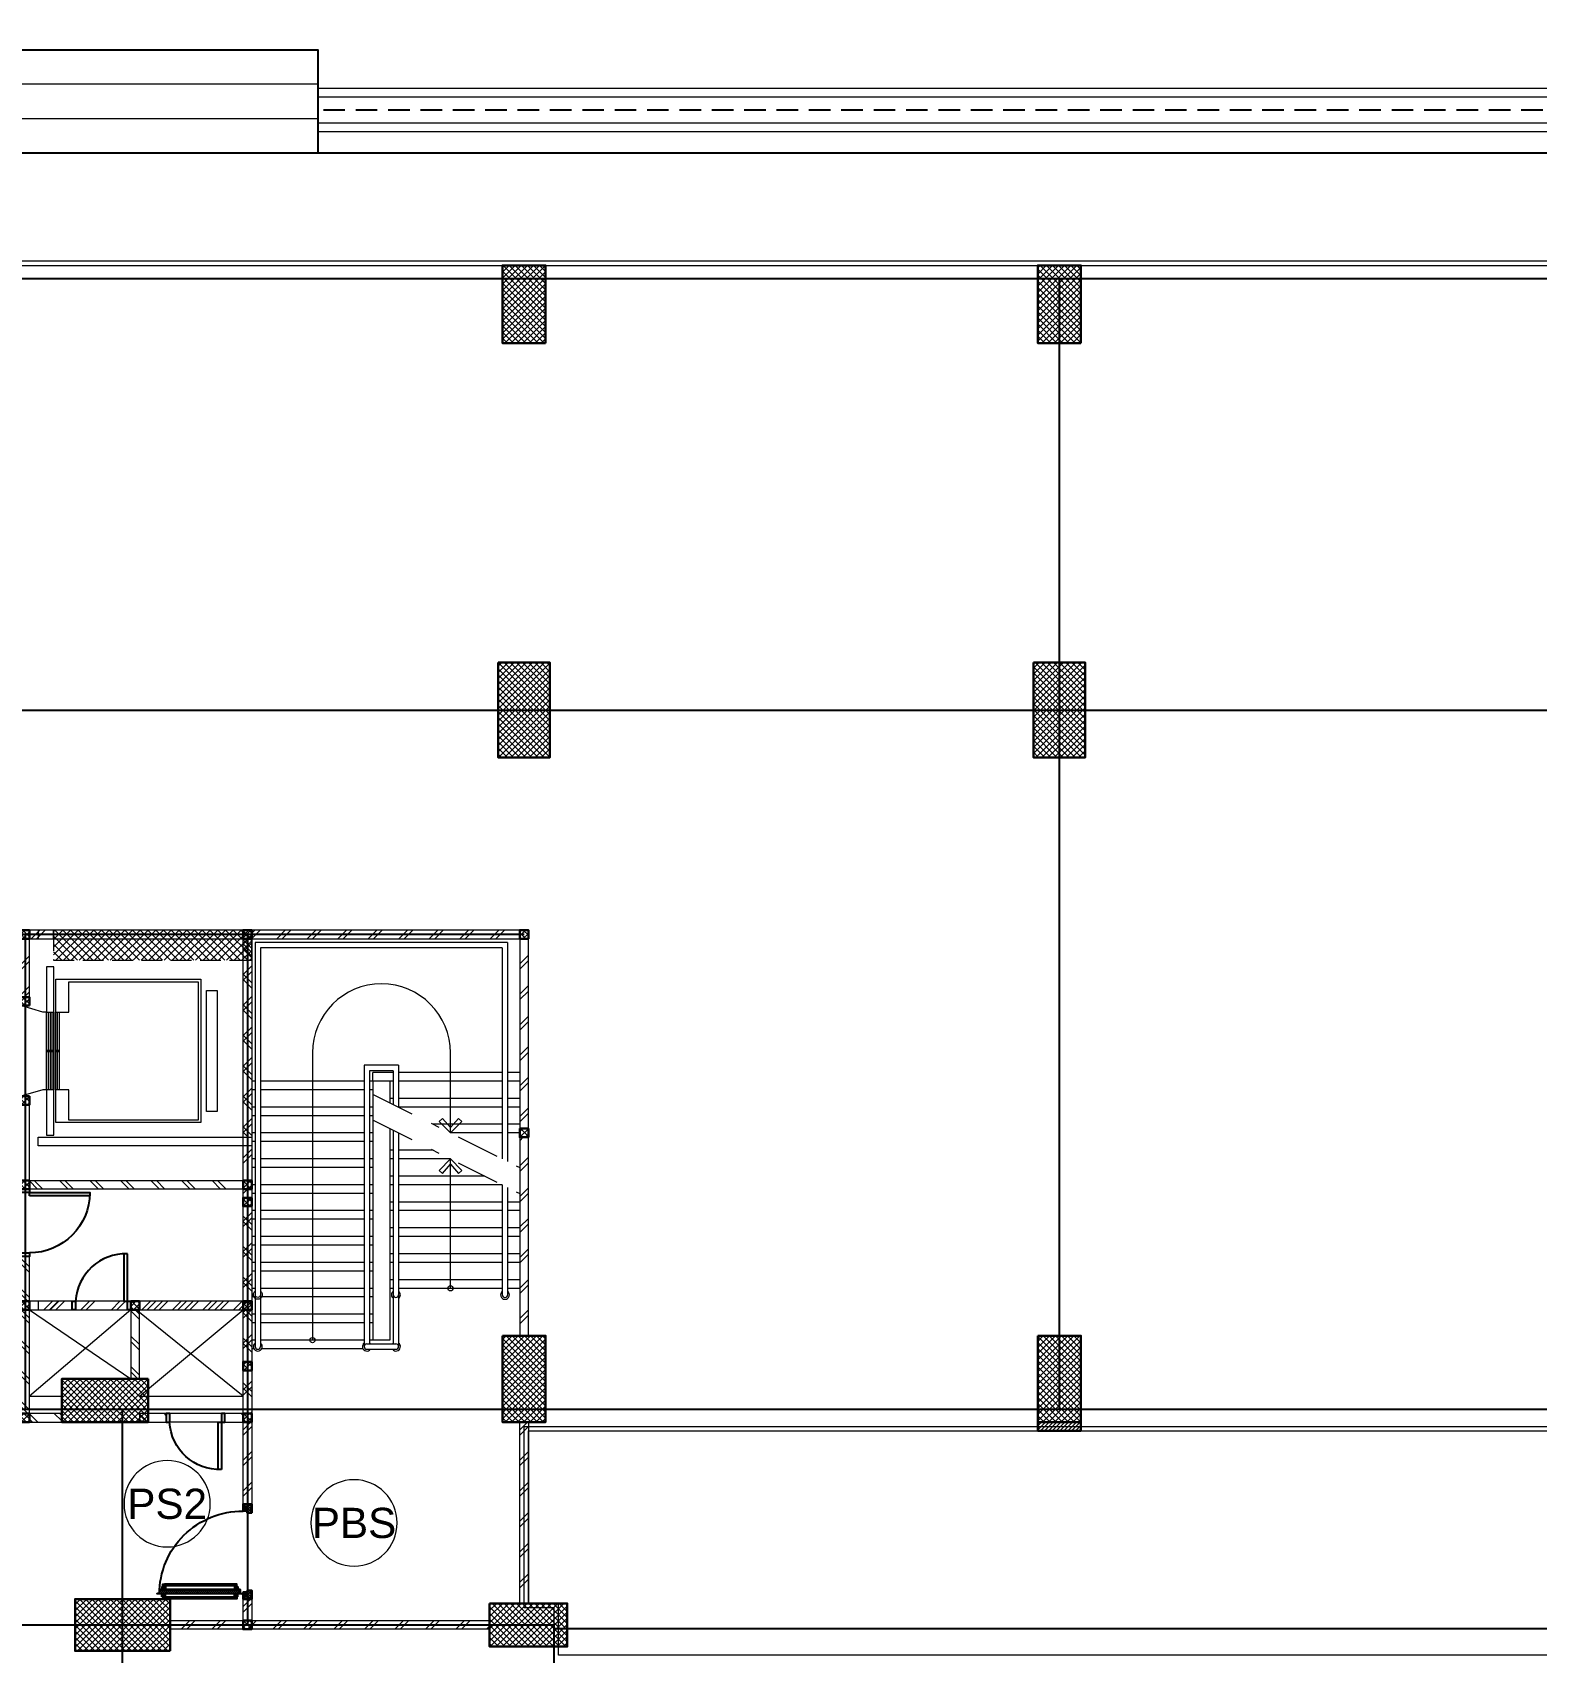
# Model space of a CAD drawing. Header units: millimetres. Extents: x -108 to 357, y -17 to 192.
# Drawn here: x 30.5 to 47.93, y 40.08 to 58.85 of the extents above; entities that cross this region are included whole.
import ezdxf
from ezdxf.enums import TextEntityAlignment as Align

# ---------------------------------------------------------------- set-up
doc = ezdxf.new("R2010")
doc.units = ezdxf.units.MM
for name, pattern in [('$0$HIDDEN', [0.375, 0.25, -0.125]), ('ACAD_ISO02W100', [15, 12, -3]), ('DASHDOT', [1, 0.5, -0.25, 0, -0.25])]:
    doc.linetypes.add(name, pattern=pattern)
doc.layers.get('defpoints').update_dxf_attribs({"color": 1})
for name, color, linetype in [('AR_BETON', 150, 'Continuous'), ('HID', 1, 'Continuous'), ('Kusen', 30, 'Continuous'), ('STL', 6, 'Continuous')]:
    doc.layers.add(name, color=color, linetype=linetype)
for name, color, linetype, lineweight in [('ars', 11, 'Continuous', 0), ('ars @ 1', 11, 'Continuous', 0), ('ARSIR', 31, 'Continuous', 5), ('KOL', 1, 'Continuous', 30), ('KOLOM', 4, 'Continuous', 9), ('lan', 7, 'Continuous', 15), ('LIFT', 15, 'Continuous', 15), ('NOT', 7, 'Continuous', 20), ('SANITAIR', 15, 'Continuous', 9), ('Stair', 7, 'Continuous', 15), ('tem', 5, 'Continuous', 20), ('u', 6, 'Continuous', 20)]:
    doc.layers.add(name, color=color, linetype=linetype, lineweight=lineweight)
doc.layers.add('as', color=1, linetype='Continuous', plot=False)
doc.layers.add('POLYLINE TPAK', color=4, linetype='Continuous', lineweight=20, plot=False)
doc.styles.add('S', font='simplex', dxfattribs={"width": 0.75})
doc.styles.get("Standard").update_dxf_attribs({"font": 'arial.ttf'})
pattern_1 = [(45, (0, -5), (-0.03535534, 0.03535534), []), (135, (0, -5), (-0.03535534, -0.03535534), [])]
pattern_2 = [(45, (-37.6125, 3.035), (-0.1767767, 0.1767767), []), (45, (-37.55, 3.035), (-0.1767767, 0.1767767), [])]
pattern_3 = [(225, (1.1, 1e-06), (-0.014142, 0.014142), []), (135, (1.1, 1e-06), (0.014142, 0.014142), [])]
pattern_4 = [(315, (-2e-13, 1e-06), (0.014142, 0.014142), []), (45, (-2e-13, 1e-06), (-0.014142, 0.014142), [])]

# ---------------------------------------------------------------- blocks, each defined once
blk = doc.blocks.new('NAV')
blk.add_circle((0, -0.4), 0.4)
at = {"style": 'S', "width": 0.75, "flags": 4}
blk.add_attdef('AV', text='', height=0.3, dxfattribs=at).set_placement((0, -0.4), align=Align.MIDDLE)
blk = doc.blocks.new('k1')
at = {"layer": 'ars'}
h = blk.add_hatch(dxfattribs=at)
h.set_pattern_fill('_USER', color=256, scale=0.05, angle=45, double=1, pattern_type=0)
h.set_pattern_definition(pattern_1)
h.paths.add_polyline_path([(-0.3, -0.55), (0.3, -0.55), (0.3, 0.55), (-0.3, 0.55)])
at = {"layer": 'KOL'}
blk.add_lwpolyline([(-0.3, -0.55), (0.3, -0.55), (0.3, 0.55), (-0.3, 0.55)], close=True, dxfattribs=at)
blk = doc.blocks.new('k3')
at = {"layer": 'ars'}
h = blk.add_hatch(dxfattribs=at)
h.set_pattern_fill('_USER', color=256, scale=0.05, angle=45, double=1, pattern_type=0)
h.set_pattern_definition([(45, (0, -5.05), (-0.03535534, 0.03535534), []), (135, (0, -5.05), (-0.03535534, -0.03535534), [])])
h.paths.add_polyline_path([(-0.25, -0.45), (0.25, -0.45), (0.25, 0.45), (-0.25, 0.45)])
at = {"layer": 'KOL'}
blk.add_lwpolyline([(-0.25, -0.45), (0.25, -0.45), (0.25, 0.45), (-0.25, 0.45)], close=True, dxfattribs=at)
blk = doc.blocks.new('k2')
at = {"layer": 'ars'}
h = blk.add_hatch(dxfattribs=at)
h.set_pattern_fill('_USER', color=256, scale=0.05, angle=45, double=1, pattern_type=0)
h.set_pattern_definition(pattern_1)
h.paths.add_polyline_path([(-0.25, -0.5), (0.25, -0.5), (0.25, 0.5), (-0.25, 0.5)])
at = {"layer": 'KOL'}
blk.add_lwpolyline([(-0.25, -0.5), (0.25, -0.5), (0.25, 0.5), (-0.25, 0.5)], close=True, dxfattribs=at)
blk = doc.blocks.new('K 10.10')
at = {"layer": 'ars'}
h = blk.add_hatch(dxfattribs=at)
h.set_pattern_fill('_USER', color=256, scale=0.05, angle=45, double=1, pattern_type=0)
h.set_pattern_definition([(45, (0, 0), (-0.035355339, 0.035355339), []), (135, (0, 0), (-0.035355339, -0.035355339), [])])
h.paths.add_polyline_path([(1560.538, 1380.407), (1560.638, 1380.407), (1560.638, 1380.507), (1560.538, 1380.507)])
at = {"layer": 'KOL'}
blk.add_lwpolyline([(1560.538, 1380.407), (1560.638, 1380.407), (1560.638, 1380.507), (1560.538, 1380.507)], close=True, dxfattribs=at)
blk = doc.blocks.new('D-P90')
at = {"layer": 'ars'}
h = blk.add_hatch(dxfattribs=at)
h.set_pattern_fill('ANSI37', color=256, scale=0.005, angle=-90, style=0)
h.set_pattern_definition([(45, (-1350.94906, -1248.591899), (0.01122532015, -0.01122532015), []), (315, (-1350.94906, -1248.591899), (-0.01122532015, -0.01122532015), [])])
h.paths.add_polyline_path([(0.009, -0.183, -0.414214), (0.01, -0.184), (0.01, -1.116, -0.414214), (0.009, -1.117), (-0.034, -1.117, 0.414214), (-0.037, -1.12), (-0.037, -1.142, -1), (-0.038, -1.142), (-0.038, -0.158, -1), (-0.037, -0.158), (-0.037, -0.181, 0.414214), (-0.034, -0.183)])
at = {"layer": 'as'}
for p, q in [((-0.04, -0.158), (-0.046, -0.158)), ((-0.042, -0.161), (-0.042, -0.155))]:
    blk.add_line(p, q, dxfattribs=at)
at = {"layer": 'HID'}
for p, q in [((-0.044, -0.125), (-0.092, -0.077)), ((-0.042, -0.123), (-0.091, -0.075)), ((-0.066, -0.147), (-0.023, -0.104)), ((-0.063, -0.147), (-0.023, -0.107)), ((0.966, -0.147), (0.923, -0.104)), ((0.963, -0.147), (0.923, -0.107)), ((0.942, -0.123), (0.991, -0.075)), ((0.944, -0.125), (0.992, -0.077))]:
    blk.add_line(p, q, dxfattribs=at)
for points in [[(-0.044, -0.125), (-0.044, -0.125), (-0.042, -0.123), (-0.042, -0.123)], [(0.944, -0.125), (0.944, -0.125), (0.942, -0.123), (0.942, -0.123)]]:
    blk.add_lwpolyline(points, dxfattribs=at)
at = {"layer": 'KOL'}
blk.add_line((0.97, -0.13), (0.97, -0.15), dxfattribs=at)
at = {"layer": 'Kusen'}
for p, q in [((-0.042, -0.155), (-0.038, -0.156)), ((-0.042, -0.157), (-0.038, -0.158))]:
    blk.add_line(p, q, dxfattribs=at)
at = {"layer": 'Kusen', "ltscale": 2}
for p, q in [((-0.099, -0.221), (-0.099, -1.06)), ((-0.079, -0.241), (-0.079, -1.06)), ((-0.074, -0.211), (-0.04, -0.211)), ((-0.074, -0.221), (-0.074, -0.211)), ((-0.074, -0.251), (-0.074, -0.241)), ((-0.074, -0.251), (-0.04, -0.251)), ((-0.061, -0.251), (-0.061, -0.211)), ((-0.04, -0.251), (-0.04, -0.211)), ((0.046, -0.211), (0.012, -0.211)), ((0.012, -0.251), (0.012, -0.211)), ((0.046, -0.251), (0.012, -0.251)), ((0.033, -0.251), (0.033, -0.211)), ((0.046, -0.221), (0.046, -0.211)), ((0.046, -0.251), (0.046, -0.241)), ((0.053, -0.241), (0.053, -1.06)), ((0.073, -0.221), (0.073, -1.06)), ((-0.074, -1.05), (-0.04, -1.05)), ((-0.074, -1.05), (-0.074, -1.06)), ((-0.074, -1.08), (-0.074, -1.09)), ((-0.074, -1.09), (-0.04, -1.09)), ((-0.061, -1.05), (-0.061, -1.09)), ((-0.04, -1.05), (-0.04, -1.09)), ((0.046, -1.05), (0.012, -1.05)), ((0.012, -1.05), (0.012, -1.09)), ((0.046, -1.09), (0.012, -1.09)), ((0.033, -1.05), (0.033, -1.09)), ((0.046, -1.05), (0.046, -1.06)), ((0.046, -1.08), (0.046, -1.09))]:
    blk.add_line(p, q, dxfattribs=at)
for points in [[(-0.099, -0.241), (-0.061, -0.241), (-0.061, -0.221), (-0.099, -0.221), (-0.099, -0.241)], [(0.073, -0.241), (0.033, -0.241), (0.033, -0.221), (0.073, -0.221), (0.073, -0.241)], [(-0.101, -1.06), (-0.061, -1.06), (-0.061, -1.08), (-0.101, -1.08), (-0.101, -1.06)], [(0.073, -1.06), (0.033, -1.06), (0.033, -1.08), (0.073, -1.08), (0.073, -1.06)]]:
    blk.add_lwpolyline(points, dxfattribs=at)
at = {"layer": 'Kusen'}
blk.add_circle((-0.042, -0.158), 0.001, dxfattribs=at)
for radius, start, end in [(0.0025, 75.7804, 11.3851), (0.961, 270, 0.4597)]:
    blk.add_arc((-0.042, -0.158), radius, start, end, dxfattribs=at)
at = {"layer": 'STL'}
for p, q in [((-0.038, -0.158), (-0.038, -1.142)), ((-0.037, -0.181), (-0.037, -0.158)), ((-0.034, -0.183), (0.009, -0.183)), ((0.01, -0.184), (0.01, -1.116)), ((-0.037, -1.12), (-0.037, -1.142)), ((-0.034, -1.117), (0.009, -1.117))]:
    blk.add_line(p, q, dxfattribs=at)
for points in [[(0, -0.1), (0, -0.103), (-0.019, -0.103, 0.414214), (-0.02, -0.105), (-0.02, -0.148, -0.414214), (-0.022, -0.15), (-0.068, -0.15, -0.414214), (-0.07, -0.148), (-0.07, -0.13), (-0.067, -0.13), (-0.067, -0.146, 0.414214), (-0.065, -0.147), (-0.024, -0.147, 0.414214), (-0.023, -0.146), (-0.023, -0.102, -0.414214), (-0.021, -0.1)], [(0.9, -0.1), (0.9, -0.103), (0.919, -0.103, -0.414214), (0.92, -0.105), (0.92, -0.148, 0.414214), (0.922, -0.15), (0.968, -0.15, 0.414214), (0.97, -0.148), (0.97, -0.13), (0.967, -0.13), (0.967, -0.146, -0.414214), (0.966, -0.147), (0.925, -0.147, -0.414214), (0.923, -0.146), (0.923, -0.102, 0.414214), (0.921, -0.1)]]:
    blk.add_lwpolyline(points, format="xyb", close=True, dxfattribs=at)
blk.add_lwpolyline([(0.009, -0.182), (-0.034, -0.182, -0.414214), (-0.035, -0.181), (-0.035, -0.158, 1), (-0.04, -0.158), (-0.04, -1.142, 1), (-0.035, -1.142), (-0.035, -1.12, -0.414214), (-0.034, -1.119), (0.009, -1.119, 0.414214), (0.012, -1.116), (0.012, -0.184)], format="xyb", dxfattribs=at)
for centre, radius, start, end in [((-0.038, -0.158), 0.00075, 0, 180), ((-0.034, -0.181), 0.0025, 180, 270), ((0.009, -0.184), 0.0025, 360, 90), ((0.009, -0.184), 0.001, 360, 90), ((-0.034, -1.12), 0.0025, 90, 180), ((0.009, -1.116), 0.001, 270, 0), ((-0.038, -1.142), 0.00075, 180, 0)]:
    blk.add_arc(centre, radius, start, end, dxfattribs=at)
blk = doc.blocks.new('PINTU DARURAT')
at = {"layer": 'ARSIR'}
h = blk.add_hatch(dxfattribs=at)
h.set_pattern_fill('_USER', color=256, scale=0.02, angle=315, style=0, double=1, pattern_type=0)
h.set_pattern_definition(pattern_4)
edge = h.paths.add_edge_path()
edge.add_line((0, 0), (0.1, 0))
edge.add_line((0.1, 0), (0.1, 0.05))
edge.add_line((0.1, 0.05), (0.077, 0.05))
edge.add_line((0.077, 0.05), (0.077, 0.096))
edge.add_arc((0.076, 0.096), 0.0015, 360, 450)
edge.add_line((0.075, 0.097), (0.035, 0.097))
edge.add_arc((0.035, 0.096), 0.0015, 90, 180)
edge.add_line((0.033, 0.096), (0.033, 0.08))
edge.add_line((0.033, 0.08), (0.03, 0.08))
edge.add_line((0.03, 0.08), (0.03, 0.1))
edge.add_line((0.03, 0.1), (0, 0.1))
edge.add_line((0, 0.1), (0, 0))
h = blk.add_hatch(dxfattribs=at)
h.set_pattern_fill('_USER', color=256, scale=0.02, angle=315, style=0, double=1, pattern_type=0)
h.set_pattern_definition(pattern_4)
edge = h.paths.add_edge_path()
edge.add_line((0, 0), (0.1, 0))
edge.add_line((0.1, 0), (0.1, 0.05))
edge.add_line((0.1, 0.05), (0.077, 0.05))
edge.add_line((0.077, 0.05), (0.077, 0.096))
edge.add_arc((0.076, 0.096), 0.0015, 360, 450)
edge.add_line((0.075, 0.097), (0.035, 0.097))
edge.add_arc((0.035, 0.096), 0.0015, 90, 180)
edge.add_line((0.033, 0.096), (0.033, 0.08))
edge.add_line((0.033, 0.08), (0.03, 0.08))
edge.add_line((0.03, 0.08), (0.03, 0.1))
edge.add_line((0.03, 0.1), (0, 0.1))
edge.add_line((0, 0.1), (0, 0))
h = blk.add_hatch(dxfattribs=at)
h.set_pattern_fill('_USER', color=256, scale=0.02, angle=315, style=0, double=1, pattern_type=0)
h.set_pattern_definition(pattern_3)
edge = h.paths.add_edge_path()
edge.add_line((1.1, 0), (1, 0))
edge.add_line((1, 0), (1, 0.05))
edge.add_line((1, 0.05), (1.023, 0.05))
edge.add_line((1.023, 0.05), (1.023, 0.096))
edge.add_arc((1.024, 0.096), 0.0015, -630, -540, ccw=False)
edge.add_line((1.024, 0.097), (1.065, 0.097))
edge.add_arc((1.065, 0.096), 0.0015, -360, -270, ccw=False)
edge.add_line((1.067, 0.096), (1.067, 0.08))
edge.add_line((1.067, 0.08), (1.07, 0.08))
edge.add_line((1.07, 0.08), (1.07, 0.1))
edge.add_line((1.07, 0.1), (1.1, 0.1))
edge.add_line((1.1, 0.1), (1.1, 0))
h = blk.add_hatch(dxfattribs=at)
h.set_pattern_fill('_USER', color=256, scale=0.02, angle=315, style=0, double=1, pattern_type=0)
h.set_pattern_definition(pattern_3)
edge = h.paths.add_edge_path()
edge.add_line((1.1, 0), (1, 0))
edge.add_line((1, 0), (1, 0.05))
edge.add_line((1, 0.05), (1.023, 0.05))
edge.add_line((1.023, 0.05), (1.023, 0.096))
edge.add_arc((1.024, 0.096), 0.0015, -630, -540, ccw=False)
edge.add_line((1.024, 0.097), (1.065, 0.097))
edge.add_arc((1.065, 0.096), 0.0015, -360, -270, ccw=False)
edge.add_line((1.067, 0.096), (1.067, 0.08))
edge.add_line((1.067, 0.08), (1.07, 0.08))
edge.add_line((1.07, 0.08), (1.07, 0.1))
edge.add_line((1.07, 0.1), (1.1, 0.1))
edge.add_line((1.1, 0.1), (1.1, 0))
at = {"layer": 'KOL'}
blk.add_line((1.1, 0.1), (1.1, 0), dxfattribs=at)
blk.add_line((1.1, 0.1), (1.1, 0), dxfattribs=at)
blk.add_line((1.1, 0.1), (1.1, 0), dxfattribs=at)
blk.add_line((1.1, 0.1), (1.1, 0), dxfattribs=at)
for points in [[(0, 0), (0.1, 0), (0.1, 0.05), (0.077, 0.05), (0.077, 0.096, 0.414214), (0.075, 0.097), (0.035, 0.097, 0.414214), (0.033, 0.096), (0.033, 0.08), (0.03, 0.08), (0.03, 0.1), (0, 0.1)], [(0, 0), (0.1, 0), (0.1, 0.05), (0.077, 0.05), (0.077, 0.096, 0.414214), (0.075, 0.097), (0.035, 0.097, 0.414214), (0.033, 0.096), (0.033, 0.08), (0.03, 0.08), (0.03, 0.1), (0, 0.1)], [(1.1, 0), (1, 0), (1, 0.05), (1.023, 0.05), (1.023, 0.096, -0.414214), (1.024, 0.097), (1.065, 0.097, -0.414214), (1.067, 0.096), (1.067, 0.08), (1.07, 0.08), (1.07, 0.1), (1.1, 0.1)], [(1.1, 0), (1, 0), (1, 0.05), (1.023, 0.05), (1.023, 0.096, -0.414214), (1.024, 0.097), (1.065, 0.097, -0.414214), (1.067, 0.096), (1.067, 0.08), (1.07, 0.08), (1.07, 0.1), (1.1, 0.1)]]:
    blk.add_lwpolyline(points, format="xyb", close=True, dxfattribs=at)
at = {"layer": 'Kusen', "xscale": -1, "rotation": 180}
blk.add_blockref('D-P90', (0.1, -0.05), dxfattribs=at)
blk = doc.blocks.new('LIFT PENUMPANG')
at = {"layer": 'LIFT'}
for points in [[(-0.705, 1.955), (-0.705, 1.83), (0.695, 1.83), (0.695, 1.955)], [(-0.835, 1.765), (-0.835, 0.085), (0.825, 0.085), (0.825, 1.765)], [(-0.805, 1.735), (-0.805, 0.235), (-0.455, 0.235), (-0.455, 0.085), (0.445, 0.085), (0.445, 0.235), (0.795, 0.235), (0.795, 1.735)], [(-0.455, 0.085), (0.445, 0.085), (0.445, 0.125), (-0.455, 0.125)], [(-0.455, 0.105), (0.445, 0.105), (0.445, 0.125), (-0.455, 0.125)], [(-0.455, 0.025), (0.445, 0.025), (0.445, 0.065), (-0.455, 0.065)], [(-0.455, 0.045), (0.445, 0.045), (0.445, 0.065), (-0.455, 0.065)], [(-0.455, -0.02), (0.445, -0.02), (0.445, 0.02), (-0.455, 0.02)], [(-0.455, 0), (0.445, 0), (0.445, 0.02), (-0.455, 0.02)], [(-0.01, 0.125), (0, 0.125), (0, 0.085), (-0.01, 0.085)], [(-0.01, 0.065), (0, 0.065), (0, 0.025), (-0.01, 0.025)], [(-0.01, 0.02), (0, 0.02), (0, -0.02), (-0.01, -0.02)]]:
    blk.add_lwpolyline(points, close=True, dxfattribs=at)
for points in [[(-0.455, -0.02), (-0.98, -0.02), (-0.98, 0.065), (0.97, 0.065), (0.97, -0.02), (0.445, -0.02)], [(-0.455, -0.02), (-0.455, -0.065), (-0.53, -0.32)], [(0.445, -0.02), (0.445, -0.065), (0.52, -0.32)]]:
    blk.add_lwpolyline(points, dxfattribs=at)
at = {"layer": 'KOLOM', "extrusion": (0, 0, -1), "zscale": -1, "rotation": 270}
blk.add_blockref('K 10.10', (-1379.877, 1560.318), dxfattribs=at)
at = {"layer": 'KOLOM', "extrusion": (0, 0, -1), "xscale": -1, "zscale": -1, "rotation": 90}
blk.add_blockref('K 10.10', (1379.887, 1560.318), dxfattribs=at)
blk = doc.blocks.new('P.60')
at = {"layer": 'Kusen'}
for points in [[(1472.835, 997.535), (1472.875, 997.535), (1472.875, 997.435), (1472.835, 997.435)], [(1473.475, 997.535), (1473.515, 997.535), (1473.515, 997.435), (1473.475, 997.435)], [(1472.875, 996.885), (1472.915, 996.885), (1472.915, 997.435), (1472.875, 997.435)]]:
    blk.add_lwpolyline(points, close=True, dxfattribs=at)
blk.add_arc((1472.895, 997.466), 0.581, 268.0266, 356.9943, dxfattribs=at)
blk = doc.blocks.new('LIFT TENGAH')
at = {"layer": 'ars'}
h = blk.add_hatch(dxfattribs=at)
h.set_pattern_fill('TEMBOK', color=256, scale=0.25)
h.set_pattern_definition([(45, (1.7978, -8.52464), (-0.1767767, 0.1767767), []), (45, (1.8603, -8.52464), (-0.1767767, 0.1767767), [])])
h.paths.add_polyline_path([(4.185, 5.6), (3.81, 5.6), (3.81, 5.7), (4.185, 5.7)])
h = blk.add_hatch(dxfattribs=at)
h.set_pattern_fill('TEMBOK', color=256, scale=0.25)
h.set_pattern_definition([(45, (3.0728, -8.52464), (-0.1767767, 0.1767767), []), (45, (3.1353, -8.52464), (-0.1767767, 0.1767767), [])])
h.paths.add_polyline_path([(5.395, 5.6), (5.085, 5.6), (5.085, 5.7), (5.395, 5.7)])
h = blk.add_hatch(dxfattribs=at)
h.set_pattern_fill('TEMBOK', color=256, scale=0.25)
h.set_pattern_definition([(45, (3.9628, -8.52464), (-0.1767767, 0.1767767), []), (45, (4.0253, -8.52464), (-0.1767767, 0.1767767), [])])
h.paths.add_polyline_path([(6.285, 5.6), (6.075, 5.6), (6.075, 5.7), (6.285, 5.7)])
h = blk.add_hatch(dxfattribs=at)
h.set_pattern_fill('TEMBOK', color=256, scale=0.25)
h.set_pattern_definition([(45, (25.7678, -10.47464), (-0.1767767, 0.1767767), []), (45, (25.8303, -10.47464), (-0.1767767, 0.1767767), [])])
h.paths.add_polyline_path([(-0.115, 5.07), (-0.015, 5.07), (-0.015, 5.6), (-0.115, 5.6)])
h = blk.add_hatch(dxfattribs=at)
h.set_pattern_fill('TEMBOK', color=256, scale=0.25)
h.set_pattern_definition([(45, (29.5928, -10.47464), (-0.1767767, 0.1767767), []), (45, (29.6553, -10.47464), (-0.1767767, 0.1767767), [])])
h.paths.add_polyline_path([(3.71, 4.4), (3.81, 4.4), (3.81, 5.6), (3.71, 5.6)])
h = blk.add_hatch(dxfattribs=at)
h.set_pattern_fill('TEMBOK', color=256, scale=0.25)
h.set_pattern_definition([(45, (-33.865, -7.775), (-0.1767767, 0.1767767), []), (45, (-33.8025, -7.775), (-0.1767767, 0.1767767), [])])
h.paths.add_polyline_path([(6.285, 5.6), (6.385, 5.6), (6.385, 5.1), (6.285, 5.1)])
h = blk.add_hatch(dxfattribs=at)
h.set_pattern_fill('TEMBOK', color=256, scale=0.25)
h.set_pattern_definition([(45, (30.8678, -10.87464), (-0.1767767, 0.1767767), []), (45, (30.9303, -10.87464), (-0.1767767, 0.1767767), [])])
h.paths.add_polyline_path([(4.985, 4.4), (5.085, 4.4), (5.085, 5.2), (4.985, 5.2)])
h = blk.add_hatch(dxfattribs=at)
h.set_pattern_fill('TEMBOK', color=256, scale=0.25)
h.set_pattern_definition([(45, (-0.87266, -7.475), (-0.1767767, 0.1767767), []), (45, (-0.81016, -7.475), (-0.1767767, 0.1767767), [])])
h.paths.add_polyline_path([(6.385, 3.2), (6.385, 5), (6.285, 5), (6.285, 3.2)])
h = blk.add_hatch(dxfattribs=at)
h.set_pattern_fill('TEMBOK', color=256, scale=0.25)
h.set_pattern_definition([(315, (-4.09, 47.955), (-0.1767767, -0.1767767), []), (315, (-4.0275, 47.955), (-0.1767767, -0.1767767), [])])
h.paths.add_polyline_path([(3.81, 4.4), (3.81, 4.3), (4.305, 4.3), (4.305, 4.4)])
h = blk.add_hatch(dxfattribs=at)
h.set_pattern_fill('TEMBOK', color=256, scale=0.25)
h.set_pattern_definition([(315, (-2.11, 47.955), (-0.1767767, -0.1767767), []), (315, (-2.0475, 47.955), (-0.1767767, -0.1767767), [])])
h.paths.add_polyline_path([(6.285, 4.3), (5.085, 4.3), (5.085, 4.4), (6.285, 4.4)])
h = blk.add_hatch(dxfattribs=at)
h.set_pattern_fill('TEMBOK', color=256, scale=0.25)
h.set_pattern_definition([(45, (29.5928, -11.77464), (-0.1767767, 0.1767767), []), (45, (29.6553, -11.77464), (-0.1767767, 0.1767767), [])])
h.paths.add_polyline_path([(3.71, 3.78), (3.81, 3.78), (3.81, 4.3), (3.71, 4.3)])
h = blk.add_hatch(dxfattribs=at)
h.set_pattern_fill('TEMBOK', color=256, scale=0.25)
h.set_pattern_definition([(45, (25.7678, -13.14964), (-0.1767767, 0.1767767), []), (45, (25.8303, -13.14964), (-0.1767767, 0.1767767), [])])
h.paths.add_polyline_path([(-0.115, 1.875), (-0.015, 1.875), (-0.015, 3.82), (-0.115, 3.82)])
h = blk.add_hatch(dxfattribs=at)
h.set_pattern_fill('TEMBOK', color=256, scale=0.25)
h.set_pattern_definition([(45, (25.7678, -14.92464), (-0.1767767, 0.1767767), []), (45, (25.8303, -14.92464), (-0.1767767, 0.1767767), [])])
h.paths.add_polyline_path([(-0.115, 0.35), (-0.015, 0.35), (-0.015, 0.625), (-0.115, 0.625)])
at = {"layer": 'ars @ 1'}
h = blk.add_hatch(dxfattribs=at)
h.set_pattern_fill('TEMBOK', color=256, scale=0.25)
h.set_pattern_definition([(45, (1555.54661, -439.5552), (-0.176776695, 0.176776695), []), (45, (1555.60911, -439.5552), (-0.176776695, 0.176776695), [])])
h.paths.add_polyline_path([(3.81, 3), (3.81, 2.9), (6.285, 2.9), (6.285, 3)])
h = blk.add_hatch(dxfattribs=at)
h.set_pattern_fill('TEMBOK', color=256, scale=0.25)
h.set_pattern_definition([(45, (1555.45412, -401.6752), (-0.176776695, 0.176776695), []), (45, (1555.51662, -401.6752), (-0.176776695, 0.176776695), [])])
h.paths.add_polyline_path([(6.285, 0.1), (6.385, 0.1), (6.385, 2.4), (6.285, 2.4)])
h = blk.add_hatch(dxfattribs=at)
h.set_pattern_fill('TEMBOK', color=256, scale=0.25)
h.set_pattern_definition([(315, (1555.01661, 442.5552), (-0.176776695, -0.176776695), []), (315, (1555.07911, 442.5552), (-0.176776695, -0.176776695), [])])
h.paths.add_polyline_path([(3.81, 0.1), (3.71, 0.1), (3.71, 0.775), (3.81, 0.775)])
h = blk.add_hatch(dxfattribs=at)
h.set_pattern_fill('TEMBOK', color=256, scale=0.25)
h.set_pattern_definition([(315, (1555.54661, 442.5552), (-0.176776695, -0.176776695), []), (315, (1555.60911, 442.5552), (-0.176776695, -0.176776695), [])])
h.paths.add_polyline_path([(4.088, 0), (4.088, 0.1), (3.81, 0.1), (3.81, 0)])
at = {"layer": 'KOLOM'}
h = blk.add_hatch(dxfattribs=at)
h.set_pattern_fill('ANSI37', color=256, scale=0.02, style=0)
h.set_pattern_definition([(45, (244.1281, -148.2583), (-0.04490128, 0.04490128), []), (135, (244.1281, -148.2583), (-0.04490128, -0.04490128), [])])
h.paths.add_polyline_path([(0, 5.35), (0, 5.7), (-2.91, 5.7), (-2.91, 5.35)])
h = blk.add_hatch(dxfattribs=at)
h.set_pattern_fill('ANSI37', color=256, scale=0.02, style=0)
h.set_pattern_definition([(45, (244.1281, -153.6083), (-0.04490128, 0.04490128), []), (135, (244.1281, -153.6083), (-0.04490128, -0.04490128), [])])
h.paths.add_polyline_path([(0, 0), (0, 0.35), (-2.91, 0.35), (-2.91, 0)])
h = blk.add_hatch(dxfattribs=at)
h.set_pattern_fill('ANSI37', color=256, scale=0.02, style=0)
h.set_pattern_definition([(45, (250.513103, -153.6083), (-0.04490128, 0.04490128), []), (135, (250.513103, -153.6083), (-0.04490128, -0.04490128), [])])
h.paths.add_polyline_path([(4.088, 0.35), (4.088, 0), (6.385, 0), (6.385, 0.35)])
for p, q in [((5.995, 5.7), (5.435, 5.7)), ((6.035, 5.6), (5.435, 5.6)), ((4.985, 4.4), (3.81, 5.4)), ((3.81, 4.4), (4.985, 5.2))]:
    blk.add_line(p, q)
for points in [[(3.81, 5.4), (4.185, 5.4)], [(6.285, 5.4), (5.047, 4.4)], [(5.085, 5.4), (6.285, 5.4)], [(5.085, 5.4), (6.285, 4.4)]]:
    blk.add_lwpolyline(points)
at = {"layer": 'AR_BETON'}
for p, q in [((-2.675, 5.35), (-2.675, 0.35)), ((-2.475, 5.35), (-2.475, 0.35))]:
    blk.add_line(p, q, dxfattribs=at)
for points in [[(-0.365, 2.991), (-0.365, 3.297), (-0.165, 3.297), (-0.165, 2.997), (-0.115, 2.997), (-0.115, 3.347), (-0.265, 3.397), (-0.265, 3.447), (-0.355, 3.447), (-0.355, 3.397), (-0.415, 3.397), (-0.415, 2.991), (-0.365, 2.991)], [(-0.365, 3.297), (-0.365, 2.945)], [(-0.365, 2.704), (-0.365, 2.397), (-0.165, 2.397), (-0.165, 2.697), (-0.115, 2.697), (-0.115, 2.347), (-0.265, 2.297), (-0.265, 2.247), (-0.355, 2.247), (-0.355, 2.297), (-0.415, 2.297), (-0.415, 2.704), (-0.365, 2.704)], [(-0.365, 2.397), (-0.365, 2.75)]]:
    blk.add_lwpolyline(points, dxfattribs=at)
blk.add_lwpolyline([(-2.475, 2.75), (-0.115, 2.75), (-0.115, 2.945), (-2.475, 2.945)], close=True, dxfattribs=at)
at = {"layer": 'ars'}
for p, q in [((6.412, 4.25), (6.385, 4.25)), ((6.412, 4.25), (6.385, 4.25)), ((6.425, 0.144), (6.425, 4.225)), ((6.488, 0.206), (6.488, 4.225)), ((6.425, 3.95), (6.385, 3.95)), ((6.425, 3.65), (6.385, 3.65)), ((6.425, 3.35), (6.385, 3.35)), ((6.425, 3.05), (6.385, 3.05)), ((6.425, 2.75), (6.385, 2.75)), ((6.425, 2.45), (6.385, 2.45)), ((6.425, 2.15), (6.385, 2.15)), ((6.425, 1.85), (6.385, 1.85))]:
    blk.add_line(p, q, dxfattribs=at)
for radius, start, end in [(0.0512, 307.5719, 232.4281), (0.0312, 0, 180)]:
    blk.add_arc((6.456, 4.225), radius, start, end, dxfattribs=at)
at = {"layer": 'as'}
for p, q in [((-0.065, 0.05), (-0.065, 5.55)), ((3.76, 0.05), (3.76, 5.55))]:
    blk.add_line(p, q, dxfattribs=at)
at = {"layer": 'defpoints', "color": 2, "linetype": 'ACAD_ISO02W100', "ltscale": 0.02}
blk.add_lwpolyline([(-3.035, 4.8), (-2.685, 4.8), (-2.685, 0), (-3.035, 0)], close=True, dxfattribs=at)
at = {"layer": 'KOLOM', "linetype": 'ACAD_ISO02W100', "ltscale": 0.02}
for points in [[(-2.91, 5.7), (0, 5.7), (0, 5.35), (-2.91, 5.35)], [(-2.91, 0.35), (0, 0.35), (0, 0), (-2.91, 0)], [(4.088, 0.35), (6.385, 0.35), (6.385, 0), (4.088, 0)]]:
    blk.add_lwpolyline(points, close=True, dxfattribs=at)
at = {"layer": 'Kusen'}
for points in [[(3.71, 3.78), (3.71, 3.74), (3.81, 3.74), (3.81, 3.78)], [(3.71, 3.04), (3.71, 3), (3.81, 3), (3.81, 3.04)], [(3.81, 3.08), (3.81, 3.04), (4.51, 3.04), (4.51, 3.08)]]:
    blk.add_lwpolyline(points, close=True, dxfattribs=at)
blk.add_arc((3.81, 3.04), 0.7, 0, 90, dxfattribs=at)
at = {"layer": 'lan'}
for p, q in [((6.425, 4.15), (6.385, 4.15)), ((6.425, 3.85), (6.385, 3.85)), ((3.71, 3.74), (3.71, 3.04)), ((6.425, 3.55), (6.385, 3.55)), ((6.425, 3.25), (6.385, 3.25)), ((6.425, 2.95), (6.385, 2.95)), ((6.425, 2.65), (6.385, 2.65)), ((6.425, 2.35), (6.385, 2.35)), ((6.425, 2.05), (6.385, 2.05)), ((6.425, 1.75), (6.385, 1.75))]:
    blk.add_line(p, q, dxfattribs=at)
at = {"layer": 'tem'}
for points in [[(4.185, 5.6), (3.81, 5.6), (3.81, 5.7), (4.185, 5.7)], [(5.395, 5.6), (5.085, 5.6), (5.085, 5.7), (5.395, 5.7)], [(6.285, 5.6), (6.075, 5.6), (6.075, 5.7), (6.285, 5.7)], [(3.81, 4.4), (3.71, 4.4), (3.71, 5.6), (3.81, 5.6)], [(6.385, 4.4), (6.385, 5.6), (6.285, 5.6), (6.285, 4.4)], [(-0.015, 5.07), (-0.115, 5.07), (-0.115, 5.35), (-0.015, 5.35)], [(5.085, 4.4), (4.985, 4.4), (4.985, 5.2), (5.085, 5.2)], [(4.305, 4.3), (3.81, 4.3), (3.81, 4.4), (4.305, 4.4)], [(4.345, 4.4), (4.945, 4.4), (4.945, 4.3), (4.345, 4.3)], [(6.285, 4.3), (5.085, 4.3), (5.085, 4.4), (6.285, 4.4)], [(3.81, 3.78), (3.71, 3.78), (3.71, 4.3), (3.81, 4.3)], [(6.385, 3), (6.385, 4.3), (6.285, 4.3), (6.285, 3)], [(-0.015, 1.875), (-0.115, 1.875), (-0.115, 3.82), (-0.015, 3.82)], [(3.81, 2.025), (3.71, 2.025), (3.71, 2.9), (3.81, 2.9)], [(3.81, 3), (3.81, 2.9), (6.285, 2.9), (6.285, 3)], [(6.285, 0.35), (6.385, 0.35), (6.385, 2.9), (6.285, 2.9)], [(3.81, 0.1), (3.71, 0.1), (3.71, 0.775), (3.81, 0.775)], [(-0.015, 0.35), (-0.115, 0.35), (-0.115, 0.7), (-0.015, 0.7)], [(3.81, 0), (3.81, 0.1), (4.088, 0.1), (4.088, 0)]]:
    blk.add_lwpolyline(points, close=True, dxfattribs=at)
for p, rotation in [((-0.335, 4.45), 90), ((4.03, 1.395), 270)]:
    blk.add_blockref('LIFT PENUMPANG', p, dxfattribs=dict(rotation=rotation))
at = {"xscale": -1, "rotation": 90}
blk.add_blockref('LIFT PENUMPANG', (-0.335, 1.32), dxfattribs=at)
at = {"layer": 'KOLOM', "extrusion": (0, 0, -1), "xscale": -1, "zscale": -1, "rotation": 180}
for p in [(-1564.348, 1386.107), (-1566.923, 1386.107), (-1564.348, 1384.807), (-1565.623, 1384.807), (-1566.923, 1384.807), (-1564.348, 1383.407), (-1566.923, 1383.407), (-1564.348, 1380.507)]:
    blk.add_blockref('K 10.10', p, dxfattribs=at)
at = {"layer": 'Kusen', "rotation": 180}
blk.add_blockref('P.60', (1478.91, 1003.135), dxfattribs=at)
at = {"layer": 'Kusen', "xscale": -1}
blk.add_blockref('P.60', (1477.82, -993.135), dxfattribs=at)
blk = doc.blocks.new('A-DAS')
at = {"layer": 'ars'}
h = blk.add_hatch(dxfattribs=at)
h.set_pattern_fill('TEMBOK', color=256, scale=0.25)
h.set_pattern_definition([(45, (-37.8, 3.025), (-0.1767767, 0.1767767), []), (45, (-37.7375, 3.025), (-0.1767767, 0.1767767), [])])
h.paths.add_polyline_path([(5.55, 51.1), (2.445, 51.1), (2.445, 51), (5.55, 51)])
h = blk.add_hatch(dxfattribs=at)
h.set_pattern_fill('TEMBOK', color=256, scale=0.25)
h.set_pattern_definition([(45, (-68.8, 6.75), (-0.1767767, 0.1767767), []), (45, (-68.7375, 6.75), (-0.1767767, 0.1767767), [])])
h.paths.add_polyline_path([(5.55, 48.8), (5.65, 48.8), (5.65, 51), (5.55, 51)])
h = blk.add_hatch(dxfattribs=at)
h.set_pattern_fill('TEMBOK', color=256, scale=0.25)
h.set_pattern_definition([(45, (-68.8, 8.65), (-0.1767767, 0.1767767), []), (45, (-68.7375, 8.65), (-0.1767767, 0.1767767), [])])
h.paths.add_polyline_path([(5.55, 46.4), (5.65, 46.4), (5.65, 48.7), (5.55, 48.7)])
h = blk.add_hatch(dxfattribs=at)
h.set_pattern_fill('TEMBOK', color=256, scale=0.25)
h.set_pattern_definition([(45, (-4.81266, 2.725), (-0.1767767, 0.1767767), []), (45, (-4.75016, 2.725), (-0.1767767, 0.1767767), [])])
h.paths.add_polyline_path([(2.445, 47.9), (2.445, 46.1), (2.345, 46.1), (2.345, 47.9)])
h = blk.add_hatch(dxfattribs=at)
h.set_pattern_fill('TEMBOK', color=256, scale=0.25)
h.set_pattern_definition([(45, (-5.95, 3.145), (-0.1767767, 0.1767767), []), (45, (-5.8875, 3.145), (-0.1767767, 0.1767767), [])])
h.paths.add_polyline_path([(2.445, 46.8), (-0.03, 46.8), (-0.03, 46.7), (2.445, 46.7)])
h = blk.add_hatch(dxfattribs=at)
h.set_pattern_fill('TEMBOK', color=256, scale=0.25)
h.set_pattern_definition([(45, (-37.805, 2.425), (-0.1767767, 0.1767767), []), (45, (-37.7425, 2.425), (-0.1767767, 0.1767767), [])])
h.paths.add_polyline_path([(2.345, 45.5), (2.445, 45.5), (2.445, 46), (2.345, 46)])
h = blk.add_hatch(dxfattribs=at)
h.set_pattern_fill('TEMBOK', color=256, scale=0.25)
h.set_pattern_definition([(45, (-37.805, 3.025), (-0.1767767, 0.1767767), []), (45, (-37.7425, 3.025), (-0.1767767, 0.1767767), [])])
h.paths.add_polyline_path([(2.345, 44.45), (2.445, 44.45), (2.445, 45.4), (2.345, 45.4)])
h = blk.add_hatch(dxfattribs=at)
h.set_pattern_fill('TEMBOK', color=256, scale=0.25)
h.set_pattern_definition([(45, (-1.70016, -32.665), (-0.1767767, 0.1767767), []), (45, (-1.63766, -32.665), (-0.1767767, 0.1767767), [])])
h.paths.add_polyline_path([(5.55, 45.4), (5.65, 45.4), (5.65, 43.31), (5.55, 43.31)])
h = blk.add_hatch(dxfattribs=at)
h.set_pattern_fill('ANSI31', color=256, scale=0.01, style=0)
h.set_pattern_definition([(45, (-3.75, 45.3), (-0.02245064, 0.02245064), [])])
h.paths.add_polyline_path([(11.55, 45.3), (12.05, 45.3), (12.05, 45.4), (11.55, 45.4)])
h = blk.add_hatch(dxfattribs=at)
h.set_pattern_fill('TEMBOK', color=256, scale=0.25)
h.set_pattern_definition([(45, (-37.805, 0.975), (-0.1767767, 0.1767767), []), (45, (-37.7425, 0.975), (-0.1767767, 0.1767767), [])])
h.paths.add_polyline_path([(2.345, 43.1), (2.445, 43.1), (2.445, 43.35), (2.345, 43.35)])
h = blk.add_hatch(dxfattribs=at)
h.set_pattern_fill('TEMBOK', color=256, scale=0.25)
h.set_pattern_definition(pattern_2)
h.paths.add_polyline_path([(2.345, 43), (2.345, 43.1), (1.5, 43.1), (1.5, 43)])
h = blk.add_hatch(dxfattribs=at)
h.set_pattern_fill('TEMBOK', color=256, scale=0.25)
h.set_pattern_definition(pattern_2)
h.paths.add_polyline_path([(5.2, 43), (5.2, 43.1), (2.445, 43.1), (2.445, 43)])
at = {"layer": 'ars @ 1'}
h = blk.add_hatch(dxfattribs=at)
h.set_pattern_fill('TEMBOK', color=256, scale=0.25)
h.set_pattern_definition([(45, (1551.51412, -391.4752), (-0.176776695, 0.176776695), []), (45, (1551.57662, -391.4752), (-0.176776695, 0.176776695), [])])
h.paths.add_polyline_path([(2.345, 51), (2.445, 51), (2.445, 48), (2.345, 48)])
for points in [[(-3.18, 61.3), (3.21, 61.3), (3.21, 60.1)], [(24.1, 60.1), (-25.3, 60.1)]]:
    blk.add_lwpolyline(points)
at = {"layer": 'ars'}
for p, q in [((5.41, 50.956), (2.485, 50.956)), ((2.485, 50.956), (2.485, 46.275)), ((5.347, 50.894), (2.548, 50.894)), ((2.548, 50.894), (2.548, 46.275)), ((5.347, 50.894), (5.347, 48.45)), ((5.41, 50.956), (5.41, 48.419)), ((4.147, 49.534), (3.748, 49.534)), ((3.748, 49.534), (3.748, 46.275)), ((4.085, 49.471), (3.81, 49.471)), ((3.81, 49.471), (3.81, 46.306)), ((4.085, 49.45), (3.85, 49.45)), ((3.85, 49.35), (3.85, 49.45)), ((4.085, 49.471), (4.085, 49.081)), ((4.147, 49.534), (4.147, 49.05)), ((5.347, 49.45), (4.147, 49.45)), ((5.55, 49.45), (5.41, 49.45)), ((2.485, 49.25), (2.445, 49.25)), ((3.748, 49.25), (2.548, 49.25)), ((3.85, 49.25), (3.81, 49.25)), ((4.085, 49.15), (4.045, 49.15)), ((5.347, 49.15), (4.147, 49.15)), ((5.55, 49.15), (5.41, 49.15)), ((2.485, 48.95), (2.445, 48.95)), ((3.748, 48.95), (2.548, 48.95)), ((3.85, 48.95), (3.81, 48.95)), ((5.347, 48.85), (4.547, 48.85)), ((5.55, 48.85), (5.41, 48.85)), ((2.485, 48.65), (2.445, 48.65)), ((3.748, 48.65), (2.548, 48.65)), ((3.85, 48.65), (3.81, 48.65)), ((4.085, 48.781), (4.085, 46.306)), ((4.147, 48.75), (4.147, 46.275)), ((4.085, 48.55), (4.045, 48.55)), ((4.547, 48.55), (4.147, 48.55)), ((2.485, 48.35), (2.445, 48.35)), ((3.748, 48.35), (2.548, 48.35)), ((3.85, 48.35), (3.81, 48.35)), ((4.085, 48.25), (4.045, 48.25)), ((5.147, 48.25), (4.147, 48.25)), ((5.347, 48.15), (5.347, 46.875)), ((5.41, 48.119), (5.41, 46.875)), ((2.485, 48.05), (2.445, 48.05)), ((3.748, 48.05), (2.548, 48.05)), ((3.85, 48.05), (3.81, 48.05)), ((4.085, 47.95), (4.045, 47.95)), ((5.347, 47.95), (4.147, 47.95)), ((5.55, 47.95), (5.41, 47.95)), ((2.485, 47.75), (2.445, 47.75)), ((3.748, 47.75), (2.548, 47.75)), ((3.85, 47.75), (3.81, 47.75)), ((4.085, 47.65), (4.045, 47.65)), ((5.347, 47.65), (4.147, 47.65)), ((5.55, 47.65), (5.41, 47.65)), ((2.485, 47.45), (2.445, 47.45)), ((3.748, 47.45), (2.548, 47.45)), ((3.85, 47.45), (3.81, 47.45)), ((4.085, 47.35), (4.045, 47.35)), ((5.347, 47.35), (4.147, 47.35)), ((5.55, 47.35), (5.41, 47.35)), ((2.485, 47.15), (2.445, 47.15)), ((3.748, 47.15), (2.548, 47.15)), ((3.85, 47.15), (3.81, 47.15)), ((4.085, 47.05), (4.045, 47.05)), ((5.347, 47.05), (4.147, 47.05)), ((5.55, 47.05), (5.41, 47.05)), ((2.485, 46.85), (2.445, 46.85)), ((3.748, 46.85), (2.548, 46.85)), ((3.85, 46.85), (3.81, 46.85)), ((2.485, 46.55), (2.445, 46.55)), ((3.748, 46.55), (2.548, 46.55)), ((3.85, 46.55), (3.81, 46.55)), ((2.472, 46.25), (2.445, 46.25)), ((3.734, 46.25), (2.561, 46.25)), ((3.779, 46.306), (4.116, 46.306)), ((3.779, 46.244), (4.116, 46.244))]:
    blk.add_line(p, q, dxfattribs=at)
for centre, radius, start, end in [((4.116, 46.875), 0.0512, 127.5719, 232.4281), ((4.116, 46.875), 0.0312, 180, 0), ((4.116, 46.875), 0.0512, 307.5719, 52.4281), ((5.379, 46.875), 0.0512, 127.5719, 52.4281), ((5.379, 46.875), 0.0312, 180, 0), ((2.516, 46.275), 0.0512, 127.5719, 52.4281), ((2.516, 46.275), 0.0312, 180, 0), ((3.779, 46.275), 0.0512, 127.5719, 322.4281), ((3.779, 46.275), 0.0312, 90, 270), ((3.779, 46.275), 0.0512, 37.5719, 52.4281), ((4.116, 46.275), 0.0512, 217.5719, 52.4281), ((4.116, 46.275), 0.0512, 127.5719, 142.4281), ((4.116, 46.275), 0.0312, 270, 90)]:
    blk.add_arc(centre, radius, start, end, dxfattribs=at)
at = {"layer": 'as', "linetype": '$0$HIDDEN'}
blk.add_line((36.15, 60.6), (3.21, 60.6), dxfattribs=at)
at = {"layer": 'as'}
for p, q in [((-37.8, 58.65), (36.6, 58.65)), ((11.8, 58.65), (11.8, 45.55)), ((-37.8, 53.65), (36.6, 53.65)), ((5.6, 51.05), (-6.8, 51.05)), ((2.395, 51.05), (2.395, 43.05)), ((-37.8, 45.55), (36.6, 45.55)), ((0.95, 15.75), (0.95, 45.55)), ((-7.15, 43.05), (5.95, 43.05)), ((5.95, 18.25), (5.95, 43.05)), ((5.95, 43.01), (36.6, 43.01))]:
    blk.add_line(p, q, dxfattribs=at)
at = {"layer": 'KOL'}
blk.add_lwpolyline([(11.55, 45.3), (12.05, 45.3), (12.05, 45.4), (11.55, 45.4)], close=True, dxfattribs=at)
at = {"layer": 'lan'}
for p, q in [((3.21, 60.9), (-3.18, 60.9)), ((3.21, 60.5), (-3.18, 60.5)), ((-0.35, 58.8), (5.35, 58.8)), ((5.85, 58.8), (11.55, 58.8)), ((12.05, 58.8), (17.75, 58.8)), ((3.148, 49.677), (3.148, 46.35)), ((4.747, 48.75), (4.747, 49.677)), ((2.485, 49.35), (2.445, 49.35)), ((3.748, 49.35), (2.548, 49.35)), ((4.085, 49.35), (3.81, 49.35)), ((3.85, 49.35), (3.85, 46.35)), ((4.045, 49.35), (4.045, 49.101)), ((5.347, 49.35), (4.147, 49.35)), ((5.55, 49.35), (5.41, 49.35)), ((2.485, 49.05), (2.445, 49.05)), ((3.748, 49.05), (2.548, 49.05)), ((3.85, 49.05), (3.81, 49.05)), ((5.347, 49.05), (4.147, 49.05)), ((5.55, 49.05), (5.41, 49.05)), ((2.485, 48.75), (2.445, 48.75)), ((3.748, 48.75), (2.548, 48.75)), ((3.85, 48.75), (3.81, 48.75)), ((4.045, 48.801), (4.045, 46.35)), ((5.347, 48.75), (4.747, 48.75)), ((5.55, 48.75), (5.41, 48.75)), ((2.485, 48.45), (2.445, 48.45)), ((3.748, 48.45), (2.548, 48.45)), ((3.85, 48.45), (3.81, 48.45)), ((4.085, 48.45), (4.045, 48.45)), ((4.747, 48.45), (4.147, 48.45)), ((4.747, 46.95), (4.747, 48.45)), ((2.485, 48.15), (2.445, 48.15)), ((3.748, 48.15), (2.548, 48.15)), ((3.85, 48.15), (3.81, 48.15)), ((4.085, 48.15), (4.045, 48.15)), ((5.347, 48.15), (4.147, 48.15)), ((2.485, 47.85), (2.445, 47.85)), ((3.748, 47.85), (2.548, 47.85)), ((3.85, 47.85), (3.81, 47.85)), ((4.085, 47.85), (4.045, 47.85)), ((5.347, 47.85), (4.147, 47.85)), ((5.55, 47.85), (5.41, 47.85)), ((2.485, 47.55), (2.445, 47.55)), ((3.748, 47.55), (2.548, 47.55)), ((3.85, 47.55), (3.81, 47.55)), ((4.085, 47.55), (4.045, 47.55)), ((5.347, 47.55), (4.147, 47.55)), ((5.55, 47.55), (5.41, 47.55)), ((2.485, 47.25), (2.445, 47.25)), ((3.748, 47.25), (2.548, 47.25)), ((3.85, 47.25), (3.81, 47.25)), ((4.085, 47.25), (4.045, 47.25)), ((5.347, 47.25), (4.147, 47.25)), ((5.55, 47.25), (5.41, 47.25)), ((2.485, 46.95), (2.445, 46.95)), ((3.748, 46.95), (2.548, 46.95)), ((3.85, 46.95), (3.81, 46.95)), ((4.085, 46.95), (4.045, 46.95)), ((5.347, 46.95), (4.147, 46.95)), ((5.55, 46.95), (5.41, 46.95)), ((2.485, 46.65), (2.445, 46.65)), ((3.748, 46.65), (2.548, 46.65)), ((3.85, 46.65), (3.81, 46.65)), ((2.485, 46.35), (2.445, 46.35)), ((3.748, 46.35), (2.548, 46.35)), ((4.045, 46.35), (3.81, 46.35))]:
    blk.add_line(p, q, dxfattribs=at)
at = {"layer": 'lan', "linetype": 'DASHDOT'}
for p, q in [((3.854, 49.197), (5.55, 48.349)), ((3.854, 48.897), (5.55, 48.049))]:
    blk.add_line(p, q, dxfattribs=at)
at = {"layer": 'lan', "ltscale": 2}
for points in [[(4.839, 48.918), (4.878, 48.884), (4.747, 48.75), (4.617, 48.884), (4.656, 48.918), (4.747, 48.812), (4.839, 48.918)], [(4.839, 48.282), (4.878, 48.316), (4.747, 48.45), (4.617, 48.316), (4.656, 48.282), (4.747, 48.388), (4.839, 48.282)]]:
    blk.add_lwpolyline(points, close=True, dxfattribs=at)
at = {"layer": 'lan'}
blk.add_arc((3.948, 49.677), 0.8, 0, 180, dxfattribs=at)
at = {"layer": 'POLYLINE TPAK', "color": 3}
for points in [[(-25.35, 2.45), (24.15, 2.45), (24.15, 0.544), (30.45, 0.544), (30.45, 2.45), (36.9, 2.45), (36.9, 15.95), (5.6, 15.95), (5.6, 18.05), (5.95, 18.05), (5.95, 43.25), (5.6, 43.25), (5.6, 45.35), (36.9, 45.35), (36.9, 58.85), (30.45, 58.85), (30.45, 60.75), (24.15, 60.75), (24.15, 58.85), (-25.35, 58.85)], [(6.1, 42.7), (6, 42.7), (6, 43.3), (5.65, 43.3), (5.65, 45.3), (36.95, 45.3), (36.95, 42.7), (6.1, 42.7)]]:
    blk.add_lwpolyline(points, dxfattribs=at)
at = {"layer": 'SANITAIR'}
blk.add_line((23.3, 60.85), (3.21, 60.85), dxfattribs=at)
for points in [[(23.4, 61.5), (23.4, 60.75), (3.21, 60.75)], [(23.7, 61.2), (23.7, 60.45), (3.21, 60.45)], [(23.8, 60.35), (3.21, 60.35)]]:
    blk.add_lwpolyline(points, dxfattribs=at)
at = {"layer": 'Stair'}
for centre in [(4.747, 46.95), (3.148, 46.35)]:
    blk.add_circle(centre, 0.0296, dxfattribs=at)
at = {"layer": 'tem'}
for points in [[(-0.03, 51.1), (-0.03, 51), (2.445, 51), (2.445, 51.1)], [(5.55, 51.1), (2.445, 51.1), (2.445, 51), (5.55, 51)], [(2.345, 51), (2.445, 51), (2.445, 48), (2.345, 48)], [(-0.03, 48.6), (-0.03, 48.7), (2.445, 48.7), (2.445, 48.6)], [(2.445, 47.9), (2.445, 46.1), (2.345, 46.1), (2.345, 47.9)], [(2.445, 46.8), (-0.03, 46.8), (-0.03, 46.7), (2.445, 46.7)], [(2.445, 46), (2.445, 45.5), (2.345, 45.5), (2.345, 46)], [(2.445, 45.4), (2.445, 44.45), (2.345, 44.45), (2.345, 45.4)], [(5.65, 45.4), (5.65, 43.3), (5.55, 43.3), (5.55, 45.4)], [(2.445, 43.35), (2.445, 43.1), (2.345, 43.1), (2.345, 43.35)]]:
    blk.add_lwpolyline(points, close=True, dxfattribs=at)
at = {"layer": 'tem', "ltscale": 2}
for points in [[(5.55, 48.8), (5.65, 48.8), (5.65, 51), (5.55, 51)], [(5.55, 46.4), (5.65, 46.4), (5.65, 48.7), (5.55, 48.7)], [(2.345, 43.1), (2.345, 43), (1.5, 43), (1.5, 43.1)], [(5.2, 43.1), (5.2, 43), (2.445, 43), (2.445, 43.1)]]:
    blk.add_lwpolyline(points, close=True, dxfattribs=at)
at = {"color": 2, "rotation": 90}
blk.add_blockref('PINTU DARURAT', (2.445, 43.35), dxfattribs=at)
at = {"layer": 'KOL', "xscale": -1}
for p in [(5.6, 58.35), (11.8, 58.35)]:
    blk.add_blockref('k3', p, dxfattribs=at)
for name, p, rotation in [('k1', (5.6, 53.65), 180), ('k1', (11.8, 53.65), 180), ('k2', (5.6, 45.9), 180), ('k2', (11.8, 45.9), 180), ('k2', (0.745, 45.65), 90)]:
    blk.add_blockref(name, p, dxfattribs=dict(at, rotation=rotation))
at = {"layer": 'KOL'}
for name, p, rotation in [('k1', (0.95, 43.05), 90), ('k3', (5.65, 43.05), 270)]:
    blk.add_blockref(name, p, dxfattribs=dict(at, rotation=rotation))
at = {"layer": 'KOLOM', "extrusion": (0, 0, -1), "zscale": -1}
for p in [(-1562.983, -1329.407), (-1566.188, -1329.407), (-1562.983, -1332.507), (-1562.983, -1334.407), (-1562.983, -1335.007)]:
    blk.add_blockref('K 10.10', p, dxfattribs=at)
at = {"layer": 'KOLOM', "extrusion": (0, 0, -1), "zscale": -1, "rotation": 180}
blk.add_blockref('K 10.10', (1554.988, 1429.207), dxfattribs=at)
at = {"layer": 'KOLOM', "extrusion": (0, 0, -1), "xscale": -1, "zscale": -1, "rotation": 90}
blk.add_blockref('K 10.10', (1378.062, 1603.638), dxfattribs=at)
blk.add_blockref('K 10.10', (1378.062, 1603.638), dxfattribs=at)
at = {"layer": 'u', "xscale": -1, "rotation": 180}
blk.add_blockref('LIFT TENGAH', (-3.94, 51.1), dxfattribs=at)

msp = doc.modelspace()

# ---------------------------------------------------------------- block references
msp.add_blockref('A-DAS', (30.6, -2.65))
at = {"layer": 'NOT'}
ref = msp.add_blockref('NAV', (32.06595, 41.30422), dxfattribs=dict(at, xscale=-1.25, yscale=1.25, zscale=1.25, rotation=180))
ref.add_attrib('AV', 'PS2', dxfattribs={"layer": '0', "height": 0.35, "flags": 4}).set_placement((32.06595, 41.80422), align=Align.MIDDLE)
ref = msp.add_blockref('NAV', (34.23048, 41.0825), dxfattribs=dict(at, xscale=-1.25, yscale=1.25, zscale=1.25, rotation=180))
ref.add_attrib('AV', 'PBS', dxfattribs={"layer": '0', "height": 0.35, "flags": 4}).set_placement((34.23048, 41.5825), align=Align.MIDDLE)

doc.saveas('drawing.dxf')
